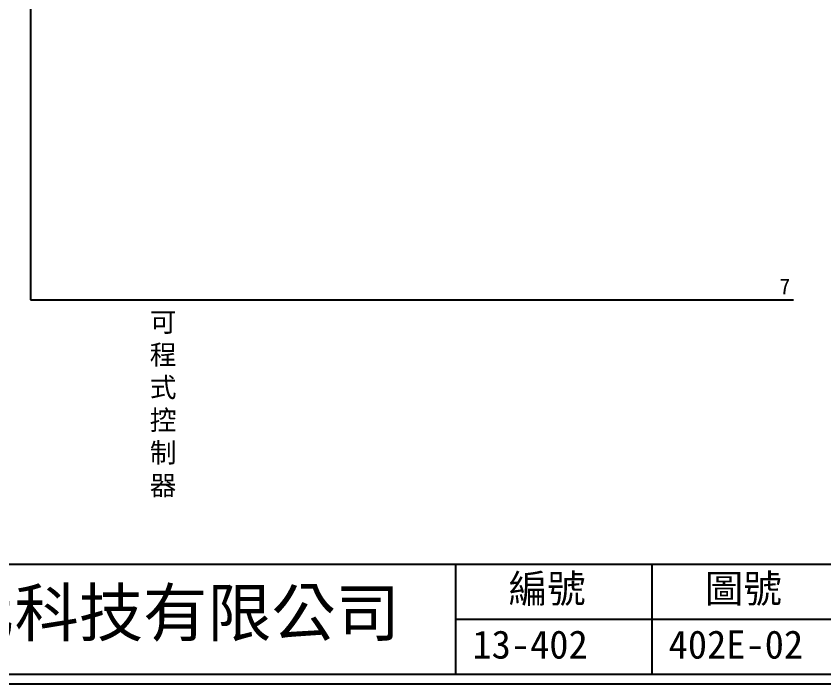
# Model space of a CAD drawing. Extents: x 10 to 297, y 3 to 207.
# Drawn here: x 89.7 to 192.6, y 3 to 88.2 of the extents above; entities that cross this region are included whole.
import ezdxf

# ---------------------------------------------------------------- set-up
doc = ezdxf.new("R2010")
doc.units = 0
doc.layers.add('圖框層', color=7, linetype='CONTINUOUS')
doc.layers.add('標尺寸層', color=3, linetype='CONTINUOUS')
doc.styles.add('CNS', font='romanc.shx', dxfattribs={"bigfont": 'chineset.shx'})
doc.styles.add('STSL', font='KAIU.TTF')

msp = doc.modelspace()

# ---------------------------------------------------------------- linework, layer by layer
at = {"layer": '圖框層', "color": 7}
for p, q in [((11.25, 18.25), (295.75, 18.25)), ((145.75, 4.25), (145.75, 18.25)), ((170.75, 4.25), (170.75, 18.25)), ((145.75, 11.25), (295.75, 11.25)), ((11.25, 4.25), (295.75, 4.25)), ((10, 3), (297, 3))]:
    msp.add_line(p, q, dxfattribs=at)
at = {"layer": '標尺寸層', "color": 7}
for p, q in [((91.54, 131.61), (91.54, 51.99)), ((91.54, 51.99), (188.76, 51.99))]:
    msp.add_line(p, q, dxfattribs=at)

# ---------------------------------------------------------------- texts
at = {"layer": '圖框層', "color": 4, "style": 'STSL'}
for s, height, p in [('7', 2, (187, 52.68)), ('編號', 3.6, (152.47, 13.34)), ('圖號', 3.6, (177.47, 13.34)), ('泓陞自動化科技有限公司', 6, (48.6, 9.08)), ('13-402', 3.6, (147.86, 6.22)), ('402E-02', 3.6, (172.86, 6.22))]:
    msp.add_text(s, height=height, dxfattribs=at).set_placement(p)
at = {"layer": '標尺寸層', "color": 7, "insert": (106.74, 50.4), "char_height": 2.5, "width": 5.4243, "attachment_point": 1, "style": 'CNS'}
msp.add_mtext('{\\fDFKai-SB|b0|i0|c136|p65;可程式控制器}', dxfattribs=at)

doc.saveas('drawing.dxf')
